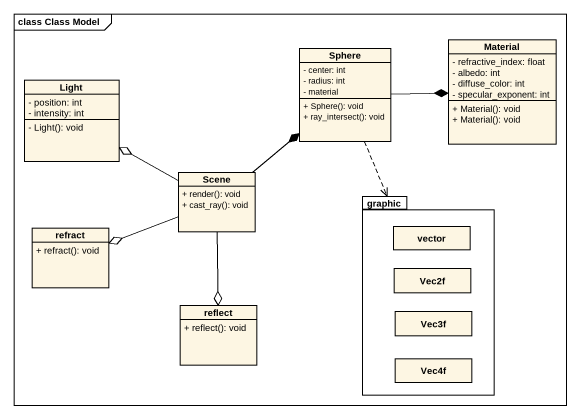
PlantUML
@startuml
mainframe class Class Model
hide circle
hide empty members
skinparam classAttributeIconSize 0
class Sphere {
  - center: int
  - radius: int
  - material
  + Sphere(): void
  + ray_intersect(): void
}
class Material {
  - refractive_index: float
  - albedo: int
  - diffuse_color: int
  - specular_exponent: int
  + Material(): void
  + Material(): void
}
class Light {
  - position: int
  - intensity: int
  - Light(): void
}
class Scene {
  + render(): void
  + cast_ray(): void
}
package graphic {
  class vector
  class Vec2f
  class Vec3f
  class Vec4f
}
class refract {
  + refract(): void
}
class reflect {
  + reflect(): void
}
Sphere -right-* Material
Sphere ..> graphic
Scene -up-* Sphere
Scene -left-o Light
Scene -left-o refract
Scene --o reflect
@enduml
